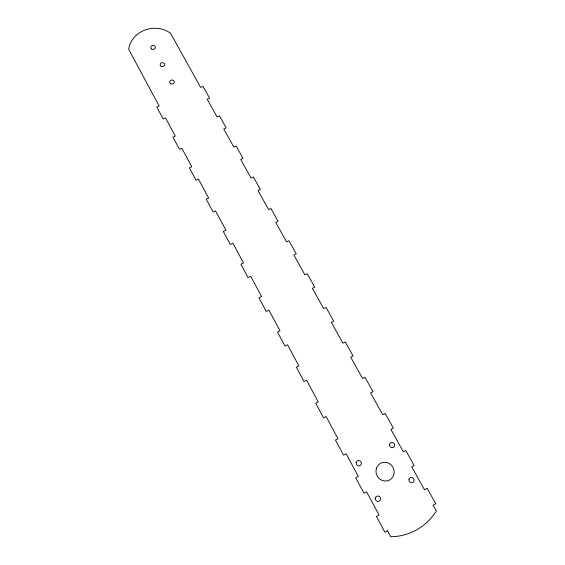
<?xml version="1.0" encoding="UTF-8"?>
<svg xmlns="http://www.w3.org/2000/svg" width="565" height="565" viewBox="0 0 565 565"><rect width="100%" height="100%" fill="white"/><g stroke="black" fill="none" stroke-linecap="round" stroke-linejoin="round"><path stroke-width="0.85" d="M387.541 530.81L384.927 532.279L376.481 516.537L379.087 515.082L366.558 491.783L363.966 493.21L355.724 477.849L358.309 476.436L346.077 453.695L343.506 455.086L335.462 440.086L338.025 438.715L326.09 416.511L323.54 417.867L315.687 403.226L318.229 401.885L306.576 380.21L304.041 381.53L296.371 367.229L298.892 365.929L287.514 344.749L285 346.034L277.507 332.072L280.007 330.8L268.891 310.114L266.228 311.449L258.904 297.797L261.56 296.477L250.691 276.257L248.049 277.563L240.888 264.222L243.522 262.937L232.9 243.169L230.273 244.44L223.281 231.396L225.894 230.146L215.505 210.816L213.104 211.96L206.267 199.205L208.655 198.075L198.492 179.176L196.112 180.292L189.423 167.819L191.796 166.717L181.852 148.228L179.493 149.315L172.947 137.111L175.298 136.038L165.573 117.944L163.229 119.003L156.823 107.06L159.161 106.008L128.686 49.325A26.59 23.313 -4.8 0 1 143.8 30.51A24.74 21.682 -4.8 0 1 170.503 33.243L200.646 87.42L203.012 86.353L209.559 98.091L207.178 99.165L217.087 116.983L219.474 115.896L226.162 127.888L223.768 128.982L233.896 147.19L236.198 146.116L243.028 158.377L240.718 159.45L251.072 178.053L253.388 176.958L260.373 189.487L258.043 190.596L268.622 209.608L270.96 208.492L278.1 221.296L275.755 222.433L286.575 241.877L288.927 240.725L296.23 253.819L293.871 254.985L304.93 274.873L307.261 273.714L314.726 287.112L312.396 288.284L323.71 308.631L326.062 307.438L333.696 321.146L331.344 322.347L342.927 343.167L345.293 341.945L353.111 355.978L350.738 357.214L362.596 378.522L364.976 377.265L372.985 391.63L370.591 392.894L382.731 414.717L385.132 413.425L393.332 428.136L390.923 429.435L403.354 451.781L405.769 450.46L414.166 465.525L411.744 466.86L424.477 489.749L427.126 488.273L435.728 503.705L433.073 505.202L436.314 511.035A59.89 56.804 62.9 0 1 390.733 536.75L387.541 530.81M376.283 468.858A9.485 9.005 62.3 0 0 387.449 480.822A9.485 9.005 62.3 0 0 391.531 465.313A9.485 9.005 62.3 0 0 376.283 468.858M409.018 479.29A2.733 2.571 61.2 0 0 412.238 482.729A2.733 2.571 61.2 0 0 413.368 478.28A2.733 2.571 61.2 0 0 409.018 479.29M375.393 497.92A2.754 2.606 67.2 0 0 378.599 501.402A2.754 2.606 67.2 0 0 379.793 496.889A2.754 2.606 67.2 0 0 375.393 497.92M389.539 444.923A2.67 2.543 57 0 0 393.417 447.374A2.67 2.543 57 0 0 393.402 442.819A2.67 2.543 57 0 0 389.539 444.923M356.24 462.41A2.691 2.578 63.9 0 0 359.389 465.814A2.691 2.578 63.9 0 0 360.597 461.407A2.691 2.578 63.9 0 0 356.24 462.41M170.679 83.726A2.295 2.041 -4.2 0 0 174.26 82.13A2.295 2.041 -4.2 0 0 170.976 80.195A2.295 2.041 -4.2 0 0 170.679 83.726M161.173 66.317A2.281 2.013 -4.5 0 0 164.733 64.749A2.281 2.013 -4.5 0 0 161.477 62.835A2.281 2.013 -4.5 0 0 161.173 66.317M151.787 49.127A2.267 1.985 -4.8 0 0 155.333 47.58A2.267 1.985 -4.8 0 0 152.098 45.687A2.267 1.985 -4.8 0 0 151.787 49.127"/></g></svg>
